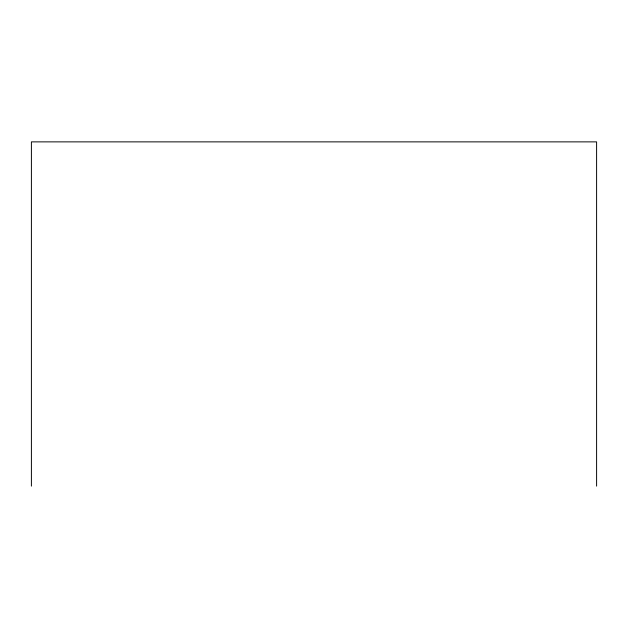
<?xml version="1.0" encoding="UTF-8"?>
<svg xmlns="http://www.w3.org/2000/svg" width="628" height="628" viewBox="0 0 628 628"><rect width="100%" height="100%" fill="white"/><g stroke="black" fill="none" stroke-linecap="round" stroke-linejoin="round"><path stroke-width="0.94" d="M596.6 486.127L596.6 141.873L31.4 141.873L31.4 486.127"/></g></svg>
